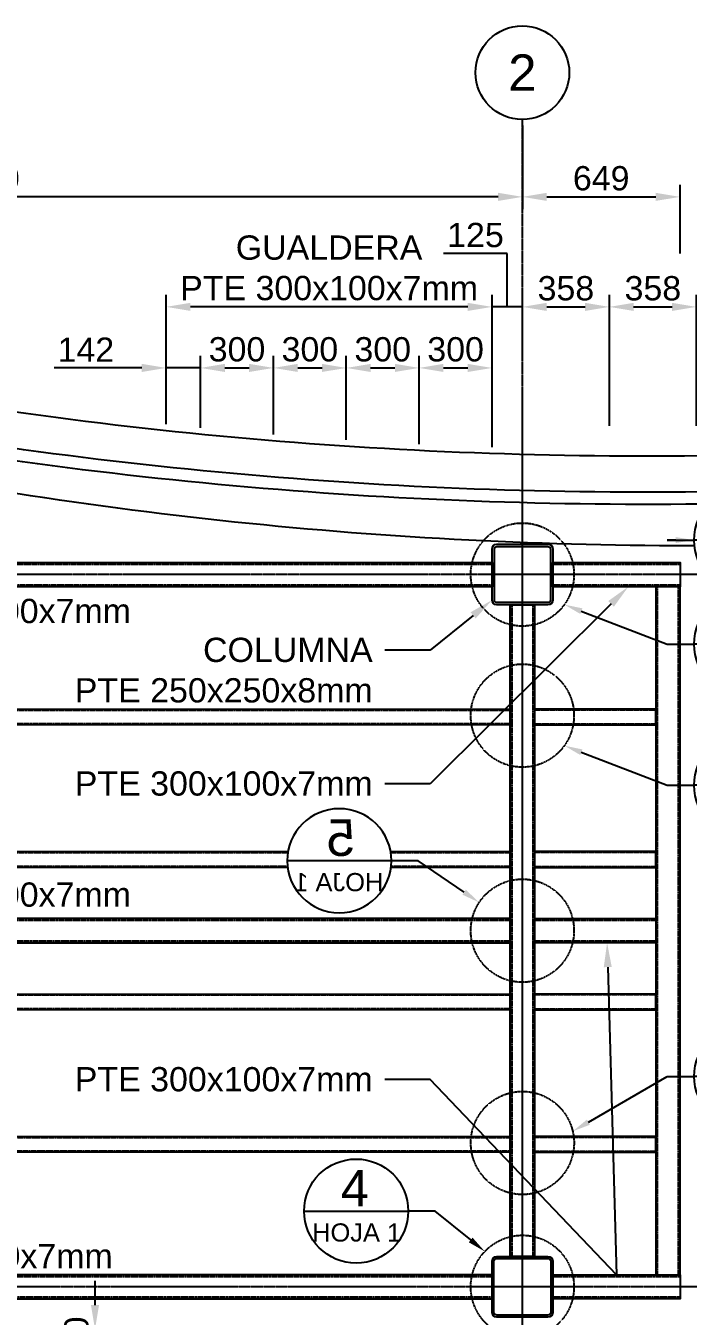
# Model space of a CAD drawing. Header units: millimetres. Extents: x -59786 to 1889966, y -10432 to 69447.
# Drawn here: x 4250 to 6977, y 21639 to 26954 of the extents above; entities that cross this region are included whole.
import ezdxf
from ezdxf import colors
from ezdxf.entities.mleader import LeaderData, LeaderLine
from ezdxf.enums import TextEntityAlignment as Align
from ezdxf.math import Vec2, Vec3

# ---------------------------------------------------------------- set-up
doc = ezdxf.new("R2010")
doc.units = ezdxf.units.MM
doc.header["$LTSCALE"] = 0.2
doc.set_wipeout_variables(frame=1)
doc.linetypes.add('CENTER', pattern=[50.8, 31.75, -6.35, 6.35, -6.35])
doc.linetypes.add('HIDDEN', pattern=[9.525, 6.35, -3.175])
for name, color, linetype in [('EE-5', 7, 'Continuous'), ('EE-TEXTO 1', 4, 'Continuous'), ('EE-TEXTO 2', 2, 'Continuous'), ('SIM-CONCRETO', 8, 'Continuous'), ('SIM-COTAS', 1, 'Continuous'), ('SIM-EJES', 8, 'CENTER'), ('SIM-OCULTOS', 8, 'HIDDEN'), ('SIM-PTE 160x65x4mm', 144, 'Continuous'), ('SIM-PTE 250x250x8mm', 51, 'Continuous'), ('SIM-PTE 300x100x7', 213, 'Continuous')]:
    doc.layers.add(name, color=color, linetype=linetype)
doc.styles.add('ARIAL EE', font='arial.ttf')
doc.styles.get("Standard").update_dxf_attribs({"font": 'arial.ttf'})
doc.dimstyles.new('EE 1_STANDAR', dxfattribs={"dimtxt": 2, "dimasz": 2, "dimexe": 1, "dimexo": 0.5, "dimgap": 0.5, "dimtad": 1, "dimdec": 0, "dimdsep": 46, "dimtxsty": 'ARIAL EE', "dimcen": 1.5, "dimclrd": 256, "dimclre": 256, "dimclrt": 2, "dimadec": 0, "dimazin": 0, "dimtfac": 1, "dimtdec": 0, "dimtix": 1, "dimtmove": 0, "dimatfit": 2, "dimfxl": 1, "dimlwd": -1, "dimlwe": -1, "dimarcsym": 0})

# ---------------------------------------------------------------- blocks, each defined once
blk = doc.blocks.new('*D51')
at = {"layer": 'SIM-COTAS', "transparency": 16777216}
for p, q in [((4535.1, 21684.7), (4535.1, 21784.7)), ((4802.9, 21584.7), (4485.1, 21584.7)), ((4535.1, 21584.7), (4535.1, 21534.7)), ((4802.9, 21534.7), (4485.1, 21534.7)), ((4535.1, 21434.7), (4535.1, 21334.7))]:
    blk.add_line(p, q, dxfattribs=at)
for points in [[(4518.4, 21684.7), (4551.8, 21684.7), (4535.1, 21584.7)], [(4518.4, 21434.7), (4551.8, 21434.7), (4535.1, 21534.7)]]:
    blk.add_solid(points, dxfattribs=at)
at = {"layer": 'SIM-COTAS', "color": 2, "transparency": 16777216, "insert": (4459.1, 21559.7), "char_height": 100, "attachment_point": 5, "rotation": 90, "style": 'ARIAL EE'}
blk.add_mtext('50', dxfattribs=at)
blk = doc.blocks.new('ITEM_1')
at = {"layer": 'EE-5'}
blk.add_circle((0, 0), 3.86, dxfattribs=at)
at = {"layer": 'EE-TEXTO 1', "style": 'ARIAL EE', "flags": 4}
blk.add_attdef('EJE', text='', height=3, dxfattribs=at).set_placement((0, 0), align=Align.MIDDLE_CENTER)
blk = doc.blocks.new('*D129')
at = {"layer": 'SIM-COTAS', "transparency": 16777216}
for p, q in [((4969.8, 25297.6), (4969.8, 25594.5)), ((5269.8, 25270.5), (5269.8, 25594.5)), ((5069.8, 25544.5), (5169.8, 25544.5))]:
    blk.add_line(p, q, dxfattribs=at)
for points in [[(5069.8, 25561.2), (5069.8, 25527.9), (4969.8, 25544.5)], [(5169.8, 25561.2), (5169.8, 25527.9), (5269.8, 25544.5)]]:
    blk.add_solid(points, dxfattribs=at)
at = {"layer": 'SIM-COTAS', "color": 2, "transparency": 16777216, "insert": (5119.8, 25620.6), "char_height": 100, "attachment_point": 5, "style": 'ARIAL EE'}
blk.add_mtext('300', dxfattribs=at)
blk = doc.blocks.new('*D130')
at = {"layer": 'SIM-COTAS', "transparency": 16777216}
for p, q in [((5269.8, 25270.5), (5269.8, 25594.5)), ((5569.8, 25248.2), (5569.8, 25594.5)), ((5369.8, 25544.5), (5469.8, 25544.5))]:
    blk.add_line(p, q, dxfattribs=at)
for points in [[(5369.8, 25561.2), (5369.8, 25527.9), (5269.8, 25544.5)], [(5469.8, 25561.2), (5469.8, 25527.9), (5569.8, 25544.5)]]:
    blk.add_solid(points, dxfattribs=at)
at = {"layer": 'SIM-COTAS', "color": 2, "transparency": 16777216, "insert": (5419.8, 25620.6), "char_height": 100, "attachment_point": 5, "style": 'ARIAL EE'}
blk.add_mtext('300', dxfattribs=at)
blk = doc.blocks.new('*D131')
at = {"layer": 'SIM-COTAS', "transparency": 16777216}
for p, q in [((5569.8, 25248.2), (5569.8, 25594.5)), ((5869.8, 25230.8), (5869.8, 25594.5)), ((5669.8, 25544.5), (5769.8, 25544.5))]:
    blk.add_line(p, q, dxfattribs=at)
for points in [[(5669.8, 25561.2), (5669.8, 25527.9), (5569.8, 25544.5)], [(5769.8, 25561.2), (5769.8, 25527.9), (5869.8, 25544.5)]]:
    blk.add_solid(points, dxfattribs=at)
at = {"layer": 'SIM-COTAS', "color": 2, "transparency": 16777216, "insert": (5719.8, 25620.6), "char_height": 100, "attachment_point": 5, "style": 'ARIAL EE'}
blk.add_mtext('300', dxfattribs=at)
blk = doc.blocks.new('*D132')
at = {"layer": 'SIM-COTAS', "transparency": 16777216}
for p, q in [((6232.8, 26015.3), (5970.5, 26015.3)), ((6232.3, 25796), (6232.8, 26015.3)), ((6169.8, 25569.6), (6169.8, 25846)), ((6294.8, 25589.3), (6294.8, 25846)), ((6069.8, 25796), (5969.8, 25796)), ((6294.8, 25796), (6169.8, 25796)), ((6294.8, 25796), (6169.8, 25796)), ((6394.8, 25796), (6494.8, 25796))]:
    blk.add_line(p, q, dxfattribs=at)
for points in [[(6069.8, 25812.6), (6069.8, 25779.3), (6169.8, 25796)], [(6394.8, 25812.6), (6394.8, 25779.3), (6294.8, 25796)]]:
    blk.add_solid(points, dxfattribs=at)
at = {"layer": 'SIM-COTAS', "color": 2, "transparency": 16777216, "insert": (6101.7, 26091.4), "char_height": 100, "attachment_point": 5, "style": 'ARIAL EE'}
blk.add_mtext('125', dxfattribs=at)
blk = doc.blocks.new('*D133')
at = {"layer": 'SIM-COTAS', "transparency": 16777216}
for p, q in [((4827.9, 25312.2), (4827.9, 25846)), ((6169.8, 25218.2), (6169.8, 25846)), ((6069.8, 25796), (4927.9, 25796))]:
    blk.add_line(p, q, dxfattribs=at)
for points in [[(4927.9, 25812.6), (4927.9, 25779.3), (4827.9, 25796)], [(6069.8, 25812.6), (6069.8, 25779.3), (6169.8, 25796)]]:
    blk.add_solid(points, dxfattribs=at)
at = {"layer": 'SIM-COTAS', "color": 2, "transparency": 16777216, "insert": (5498.9, 25956.2), "char_height": 100, "attachment_point": 5, "style": 'ARIAL EE'}
blk.add_mtext('GUALDERA \\PPTE 300x100x7mm', dxfattribs=at)
blk = doc.blocks.new('*D134')
at = {"layer": 'SIM-COTAS', "transparency": 16777216}
for p, q in [((4827.9, 25312.2), (4827.9, 25594.5)), ((4969.8, 25297.6), (4969.8, 25594.5)), ((4727.9, 25544.5), (4367.4, 25544.5)), ((4969.8, 25544.5), (4827.9, 25544.5)), ((5069.8, 25544.5), (5169.8, 25544.5))]:
    blk.add_line(p, q, dxfattribs=at)
for points in [[(4727.9, 25561.2), (4727.9, 25527.9), (4827.9, 25544.5)], [(5069.8, 25561.2), (5069.8, 25527.9), (4969.8, 25544.5)]]:
    blk.add_solid(points, dxfattribs=at)
at = {"layer": 'SIM-COTAS', "color": 2, "transparency": 16777216, "insert": (4497.6, 25619.7), "char_height": 100, "attachment_point": 5, "style": 'ARIAL EE'}
blk.add_mtext('142', dxfattribs=at)
blk = doc.blocks.new('*D135')
at = {"layer": 'SIM-COTAS', "transparency": 16777216}
for p, q in [((6294.8, 25589.3), (6294.8, 25846)), ((6652.9, 25306), (6652.9, 25846)), ((6394.8, 25796), (6552.9, 25796))]:
    blk.add_line(p, q, dxfattribs=at)
for points in [[(6394.8, 25812.6), (6394.8, 25779.3), (6294.8, 25796)], [(6552.9, 25812.6), (6552.9, 25779.3), (6652.9, 25796)]]:
    blk.add_solid(points, dxfattribs=at)
at = {"layer": 'SIM-COTAS', "color": 2, "transparency": 16777216, "insert": (6473.9, 25872), "char_height": 100, "attachment_point": 5, "style": 'ARIAL EE'}
blk.add_mtext('358', dxfattribs=at)
blk = doc.blocks.new('*D136')
at = {"layer": 'SIM-COTAS', "transparency": 16777216}
for p, q in [((6652.9, 25306), (6652.9, 25846)), ((7011.1, 25306), (7011.1, 25846)), ((6752.9, 25796), (6911.1, 25796))]:
    blk.add_line(p, q, dxfattribs=at)
for points in [[(6752.9, 25812.6), (6752.9, 25779.3), (6652.9, 25796)], [(6911.1, 25812.6), (6911.1, 25779.3), (7011.1, 25796)]]:
    blk.add_solid(points, dxfattribs=at)
at = {"layer": 'SIM-COTAS', "color": 2, "transparency": 16777216, "insert": (6832, 25872), "char_height": 100, "attachment_point": 5, "style": 'ARIAL EE'}
blk.add_mtext('358', dxfattribs=at)
blk = doc.blocks.new('*D182')
at = {"layer": 'SIM-COTAS', "transparency": 16777216}
for p, q in [((1844.8, 26543), (1844.8, 26199.1)), ((6294.8, 26543), (6294.8, 26199.1)), ((6194.8, 26249.1), (1944.8, 26249.1))]:
    blk.add_line(p, q, dxfattribs=at)
for points in [[(1944.8, 26265.8), (1944.8, 26232.5), (1844.8, 26249.1)], [(6194.8, 26265.8), (6194.8, 26232.5), (6294.8, 26249.1)]]:
    blk.add_solid(points, dxfattribs=at)
at = {"layer": 'SIM-COTAS', "color": 2, "transparency": 16777216, "insert": (4069.8, 26325.2), "char_height": 100, "attachment_point": 5, "style": 'ARIAL EE'}
blk.add_mtext('4450', dxfattribs=at)
blk = doc.blocks.new('*D186')
at = {"layer": 'SIM-COTAS', "transparency": 16777216}
for p, q in [((6294.8, 26543), (6294.8, 26199.1)), ((6943.8, 26015.2), (6943.8, 26299.1)), ((6394.8, 26249.1), (6843.8, 26249.1))]:
    blk.add_line(p, q, dxfattribs=at)
for points in [[(6394.8, 26265.8), (6394.8, 26232.5), (6294.8, 26249.1)], [(6843.8, 26265.8), (6843.8, 26232.5), (6943.8, 26249.1)]]:
    blk.add_solid(points, dxfattribs=at)
at = {"layer": 'SIM-COTAS', "color": 2, "transparency": 16777216, "insert": (6619.3, 26325.2), "char_height": 100, "attachment_point": 5, "style": 'ARIAL EE'}
blk.add_mtext('649', dxfattribs=at)
blk = doc.blocks.new('*D188')
at = {"layer": 'SIM-COTAS', "color": 2, "transparency": 16777216, "insert": (4069.8, 23374.6), "char_height": 100, "attachment_point": 5, "style": 'ARIAL EE'}
blk.add_mtext('PTE 300x100x7mm', dxfattribs=at)
blk = doc.blocks.new('*D189')
at = {"layer": 'SIM-COTAS', "color": 2, "transparency": 16777216, "insert": (3994.8, 21885.7), "char_height": 100, "attachment_point": 5, "style": 'ARIAL EE'}
blk.add_mtext('PTE 300x100x7mm', dxfattribs=at)
blk = doc.blocks.new('*D191')
at = {"layer": 'SIM-COTAS', "color": 2, "transparency": 16777216, "insert": (4069.8, 24542.7), "char_height": 100, "attachment_point": 5, "style": 'ARIAL EE'}
blk.add_mtext('PTE 300x100x7mm', dxfattribs=at)
blk = doc.blocks.new('*D225')
at = {"layer": 'SIM-COTAS', "transparency": 16777216}
for p, q in [((5869.8, 25230.8), (5869.8, 25594.5)), ((6169.8, 25218.2), (6169.8, 25594.5)), ((5969.8, 25544.5), (6069.8, 25544.5))]:
    blk.add_line(p, q, dxfattribs=at)
for points in [[(5969.8, 25561.2), (5969.8, 25527.9), (5869.8, 25544.5)], [(6069.8, 25561.2), (6069.8, 25527.9), (6169.8, 25544.5)]]:
    blk.add_solid(points, dxfattribs=at)
at = {"layer": 'SIM-COTAS', "color": 2, "transparency": 16777216, "insert": (6019.8, 25620.6), "char_height": 100, "attachment_point": 5, "style": 'ARIAL EE'}
blk.add_mtext('300', dxfattribs=at)
blk = doc.blocks.new('ITEM DETALLE')
at = {"color": 7, "transparency": 16777216}
blk.add_wipeout([(0, 4.29), (-0.84, 4.2), (-1.64, 3.96), (-2.38, 3.56), (-3.03, 3.03), (-3.56, 2.38), (-3.96, 1.64), (-4.2, 0.84), (-4.29, 0), (-4.2, -0.84), (-3.96, -1.64), (-3.56, -2.38), (-3.03, -3.03), (-2.38, -3.56), (-1.64, -3.96), (-0.84, -4.2), (0, -4.29), (0.84, -4.2), (1.64, -3.96), (2.38, -3.56), (3.03, -3.03), (3.56, -2.38), (3.96, -1.64), (4.2, -0.84), (4.29, 0), (4.2, 0.84), (3.96, 1.64), (3.56, 2.38), (3.03, 3.03), (2.38, 3.56), (1.64, 3.96), (0.84, 4.2)], dxfattribs=at)
at = {"layer": 'EE-5', "color": 7, "transparency": 16777216}
blk.add_line((-4.29, 0), (4.29, 0), dxfattribs=at)
blk.add_circle((0, 0), 4.29, dxfattribs=at)
at = {"layer": 'EE-TEXTO 1', "color": 4, "transparency": 16777216, "style": 'ARIAL EE'}
blk.add_attdef('X', text='', height=3, dxfattribs=at).set_placement((-0.11, 1.9), align=Align.MIDDLE_CENTER)
at = {"layer": 'EE-TEXTO 2', "color": 2, "transparency": 16777216, "style": 'ARIAL EE'}
blk.add_attdef('###', text='', height=1.5, dxfattribs=at).set_placement((0.04, -1.76), align=Align.MIDDLE_CENTER)

msp = doc.modelspace()

# ---------------------------------------------------------------- linework, layer by layer
at = {"layer": 'SIM-CONCRETO', "extrusion": (0.000604454, -1.95211e-09, 1), "elevation": -7.335}
msp.add_lwpolyline([(8022.687, 25071.747, -0.05280947), (4055.424, 25233.987, 0.05008137), (1076.809, 24952.544), (1047.493, 25099.652, -0.05026312), (4066.908, 25383.918, 0.05295036), (8012.997, 25221.433)], format="xyb", close=True, dxfattribs=at)
msp.add_lwpolyline([(8025.917, 25021.851, -0.05276272), (4051.617, 25184.008, 0.04782208), (1215.128, 24928.216, 0.04696942)], format="xyb", dxfattribs=at)
at = {"layer": 'SIM-CONCRETO', "extrusion": (0.006366, -3.29236e-05, 0.99998), "elevation": 24.232}
msp.add_lwpolyline([(7948.872, 24837.8, -0.05392882), (4089.448, 25046.348, 0.06032356), (1268.735, 24785.63, 0.046335)], format="xyb", dxfattribs=at)
at = {"layer": 'SIM-EJES'}
for p, q in [((6294.821, 17260.694), (6294.821, 26567.979)), ((9257.71, 24693.398), (-1185.761, 24693.398)), ((9248.937, 21759.656), (-1185.761, 21759.656))]:
    msp.add_line(p, q, dxfattribs=at)
at = {"layer": 'SIM-OCULTOS'}
for p, q in [((1969.821, 24736.398, 3.454), (6169.821, 24736.398, 4.568)), ((6419.821, 24736.398, 3.454), (6943.821, 24736.398, 5.198)), ((6169.821, 24650.398, 4.568), (1969.821, 24650.398, 3.495)), ((6943.821, 24650.398, 5.198), (6419.821, 24650.398, 3.495)), ((6850.821, 21809.656, 0.63), (6850.821, 24643.398, 0.63)), ((6936.821, 24643.398, 0.63), (6936.821, 21809.656, 0.63)), ((6251.821, 24568.398), (6251.821, 21884.656)), ((6337.821, 24568.401, 4.402), (6337.821, 21884.66, 4.402)), ((1894.821, 24135.149), (6244.821, 24135.149)), ((6843.821, 24135.149), (6344.821, 24135.149)), ((6244.821, 24078.149), (1894.821, 24078.149)), ((6344.821, 24078.149), (6843.821, 24078.149)), ((1894.821, 23548.401), (6244.821, 23548.401)), ((6843.821, 23548.401), (6344.821, 23548.401)), ((6244.821, 23491.401), (1894.821, 23491.401)), ((6344.821, 23491.401), (6843.821, 23491.401)), ((1894.821, 23269.527), (6244.821, 23269.527)), ((6344.821, 23269.527, 3.454), (6843.821, 23269.527, 5.198)), ((6244.821, 23183.527), (1894.821, 23183.527)), ((6843.821, 23183.527, 5.198), (6344.821, 23183.527, 3.495)), ((1894.821, 22961.653), (6244.821, 22961.653)), ((6843.821, 22961.653), (6344.821, 22961.653)), ((6244.821, 22904.653), (1894.821, 22904.653)), ((6344.821, 22904.653), (6843.821, 22904.653)), ((1895.048, 22374.904), (6245.048, 22374.904)), ((6844.048, 22374.904), (6345.048, 22374.904)), ((6245.048, 22317.904), (1895.048, 22317.904)), ((6345.048, 22317.904), (6844.048, 22317.904)), ((1969.821, 21802.656), (6169.821, 21802.656)), ((6419.821, 21802.656, 3.454), (6943.821, 21802.656, 5.198)), ((6169.821, 21716.656), (1969.821, 21716.656)), ((6943.821, 21716.656, 5.198), (6419.821, 21716.656, 3.495))]:
    msp.add_line(p, q, dxfattribs=at)
for centre in [(6294.821, 24693.398), (6294.821, 24112.343), (6294.821, 23226.527), (6295.048, 22352.098), (6294.821, 21759.656)]:
    msp.add_circle(centre, 212.416, dxfattribs=at)
at = {"layer": 'SIM-PTE 160x65x4mm'}
for points in [[(6244.821, 24074.149), (1894.821, 24074.149), (1894.821, 24139.149), (6244.821, 24139.149)], [(6344.821, 24074.149), (6843.821, 24074.149), (6843.821, 24139.149), (6344.821, 24139.149)], [(6244.821, 23487.401), (1894.821, 23487.401), (1894.821, 23552.401), (6244.821, 23552.401)], [(6344.821, 23487.401), (6843.821, 23487.401), (6843.821, 23552.401), (6344.821, 23552.401)], [(6244.821, 22900.653), (1894.821, 22900.653), (1894.821, 22965.653), (6244.821, 22965.653)], [(6344.821, 22900.653), (6843.821, 22900.653), (6843.821, 22965.653), (6344.821, 22965.653)], [(6245.048, 22313.904), (1895.048, 22313.904), (1895.048, 22378.904), (6245.048, 22378.904)], [(6345.048, 22313.904), (6844.048, 22313.904), (6844.048, 22378.904), (6345.048, 22378.904)]]:
    msp.add_lwpolyline(points, close=True, dxfattribs=at)
at = {"layer": 'SIM-PTE 250x250x8mm'}
for points in [[(6400.071, 24568.398), (6189.571, 24568.398, -0.41421356), (6169.821, 24588.148), (6169.821, 24798.648, -0.41421356), (6189.571, 24818.398), (6400.071, 24818.398, -0.41421356), (6419.821, 24798.648), (6419.821, 24588.148, -0.41421356)], [(6400.071, 24568.398), (6189.571, 24568.398, -0.41421356), (6169.821, 24588.148), (6169.821, 24798.648, -0.41421356), (6189.571, 24818.398), (6400.071, 24818.398, -0.41421356), (6419.821, 24798.648), (6419.821, 24588.148, -0.41421356)], [(6400.071, 24577.898), (6189.571, 24577.898, -0.41421356), (6179.321, 24588.148), (6179.321, 24798.648, -0.41421356), (6189.571, 24808.898), (6400.071, 24808.898, -0.41421356), (6410.321, 24798.648), (6410.321, 24588.148, -0.41421356)], [(6400.071, 24577.898), (6189.571, 24577.898, -0.41421356), (6179.321, 24588.148), (6179.321, 24798.648, -0.41421356), (6189.571, 24808.898), (6400.071, 24808.898, -0.41421356), (6410.321, 24798.648), (6410.321, 24588.148, -0.41421356)], [(6400.071, 21634.656), (6189.571, 21634.656, -0.41421356), (6169.821, 21654.406), (6169.821, 21864.906, -0.41421356), (6189.571, 21884.656), (6400.071, 21884.656, -0.41421356), (6419.821, 21864.906), (6419.821, 21654.406, -0.41421356)], [(6400.071, 21642.656), (6189.571, 21642.656, -0.41421356), (6177.821, 21654.406), (6177.821, 21864.906, -0.41421356), (6189.571, 21876.656), (6400.071, 21876.656, -0.41421356), (6411.821, 21864.906), (6411.821, 21654.406, -0.41421356)]]:
    msp.add_lwpolyline(points, format="xyb", close=True, dxfattribs=at)
at = {"layer": 'SIM-PTE 300x100x7'}
for points in [[(1969.821, 24743.398), (6169.821, 24743.398), (6169.821, 24643.398), (1969.821, 24643.398)], [(6419.821, 24743.398), (6943.821, 24743.398), (6943.821, 24643.398), (6419.821, 24643.398)], [(6344.821, 24568.398), (6344.821, 21884.656), (6244.821, 21884.656), (6244.821, 24568.398)], [(1894.821, 23176.527), (6244.821, 23176.527), (6244.821, 23276.527), (1894.821, 23276.527)], [(6344.821, 23276.527), (6843.821, 23276.527), (6843.821, 23176.527), (6344.821, 23176.527)], [(1969.821, 21709.656), (6169.821, 21709.656), (6169.821, 21809.656), (1969.821, 21809.656)], [(6419.821, 21809.656), (6943.821, 21809.656), (6943.821, 21709.656), (6419.821, 21709.656)]]:
    msp.add_lwpolyline(points, close=True, dxfattribs=at)
at = {"layer": 'SIM-PTE 300x100x7', "elevation": -0.63}
msp.add_lwpolyline([(6843.821, 24643.398), (6843.821, 21809.656), (6943.821, 21809.656), (6943.821, 24643.398)], close=True, dxfattribs=at)

# ---------------------------------------------------------------- block references
at = {"layer": 'SIM-COTAS'}
ref = msp.add_blockref('ITEM_1', (6294.821, 26760.836), dxfattribs=dict(at, xscale=50.00000000000001, yscale=50.00000000000001, zscale=50.00000000000001, rotation=179.9999999999999))
ref.add_attrib('EJE', '2', dxfattribs={"layer": 'EE-TEXTO 1', "height": 150, "style": 'ARIAL EE', "flags": 4}).set_placement((6294.754, 26760.88), align=Align.MIDDLE_CENTER)

# ---------------------------------------------------------------- dimensions: what is measured, and where the dimension line sits
for base, p1, p2, picture, middle in [((1844.821, 26249.137), (6294.821, 26567.979), (1844.821, 26567.979), '*D182', (4069.821, 26325.195)), ((6943.821, 26249.137), (6294.821, 26567.979), (6943.821, 25990.192, -2.863), '*D186', (6619.321, 26325.195)), ((6652.938, 25795.956), (6294.821, 25564.325), (6652.938, 25280.964), '*D135', (6473.879, 25872.048)), ((7011.055, 25795.956), (6652.938, 25280.964), (7011.055, 25280.964), '*D136', (6831.997, 25872.048)), ((5269.821, 25544.542), (4969.821, 25272.638), (5269.821, 25245.491), '*D129', (5119.821, 25620.633)), ((5569.821, 25544.542), (5269.821, 25245.491), (5569.821, 25223.207), '*D130', (5419.821, 25620.633)), ((5869.821, 25544.542), (5569.821, 25223.207), (5869.821, 25205.768), '*D131', (5719.821, 25620.633)), ((6169.821, 25544.542), (5869.821, 25205.768), (6169.821, 25193.16), '*D225', (6019.821, 25620.633))]:
    dim = msp.add_linear_dim(base=base, p1=p1, p2=p2, dimstyle='EE 1_STANDAR', dxfattribs=at)
    dim.commit()
    dim.dimension.update_dxf_attribs({"geometry": picture, "text_midpoint": middle})
dim = msp.add_linear_dim(base=(4827.901, 25795.956), p1=(6169.821, 25193.16), p2=(4827.901, 25287.181), text='GUALDERA \\PPTE 300x100x7mm', dimstyle='EE 1_STANDAR', dxfattribs=at)
dim.commit()
dim.dimension.update_dxf_attribs({"geometry": '*D133', "text_midpoint": (5498.861, 25956.234)})
dim = msp.add_linear_dim(base=(6169.821, 25795.956), p1=(6294.821, 25564.325), p2=(6169.821, 25544.575), dimstyle='EE 1_STANDAR', override={"dimtmove": 1}, dxfattribs=at)
dim.commit()
dim.dimension.update_dxf_attribs({"geometry": '*D132', "text_midpoint": (6207.789, 26015.332), "dimtype": 160})
dim = msp.add_linear_dim(base=(4827.901, 25544.542), p1=(4969.821, 25272.638), p2=(4827.901, 25287.181), dimstyle='EE 1_STANDAR', dxfattribs=at)
dim.commit()
dim.dimension.update_dxf_attribs({"geometry": '*D134', "text_midpoint": (4497.648, 25544.542), "dimtype": 160})
for base, p1, p2, picture, middle in [((6169.821, 24466.57), (1969.821, 24736.398, 3.454), (6169.821, 24736.398, 4.568), '*D191', (4069.821, 24542.661)), ((1894.821, 23298.46), (6244.821, 23176.527), (1894.821, 23176.527), '*D188', (4069.821, 23374.552)), ((1819.821, 21809.656), (6169.821, 21716.656), (1819.821, 21716.656), '*D189', (3994.821, 21885.748))]:
    dim = msp.add_linear_dim(base=base, p1=p1, p2=p2, text='PTE 300x100x7mm', dimstyle='EE 1_STANDAR', override={"dimse1": 1, "dimse2": 1, "dimsd1": 1, "dimsd2": 1}, dxfattribs=at)
    dim.commit()
    dim.dimension.update_dxf_attribs({"geometry": picture, "text_midpoint": middle})
dim = msp.add_linear_dim(base=(4535.114, 21534.656), p1=(4827.901, 21584.656), p2=(4827.901, 21534.656), angle=90, dimstyle='EE 1_STANDAR', dxfattribs=at)
dim.commit()
dim.dimension.update_dxf_attribs({"geometry": '*D51', "text_midpoint": (4459.057, 21559.656)})

# ---------------------------------------------------------------- leaders
ml = msp.add_multileader_block('Standard', dxfattribs=at)
ml.set_content('ITEM DETALLE', color=256, scale=-50)
ml.set_attribute('X', '10', width=0)
ml.set_attribute('###', 'HOJA 1', width=0)
ml.set_leader_properties(color=256)
ml.build(insert=Vec2(0, 0))
ml.multileader.update_dxf_attribs({"arrow_head_size": 75, "scale": 50})
ctx = ml.context
ctx.base_point, ctx.scale, ctx.char_height, ctx.arrow_head_size, ctx.landing_gap_size, ctx.plane_origin = Vec3(7001.034, 24835.492, 7.968), 50, 200, 75, 100, Vec3(6678.509, 23385.833, 7.968)
ctx.text_align_type = 2
notes = []
notes.append((ctx, [(1, (1, 1, 0), (6890.682, 24835.492, 7.968), (1, 0), 110.352, [(0, [(7001.034, 24835.492, 7.968)], 0, [])])]))
ctx.block.insert, ctx.block.scale = Vec3(7215.32, 24835.492, 7.968), Vec3(-50, 50, 50)
at = {"layer": 'SIM-COTAS', "linetype": 'Continuous'}
ml = msp.add_multileader_mtext('Standard', dxfattribs=at)
ml.set_content('{\\C2;PTE 300x100x7mm}', color=256)
ml.set_leader_properties()
ml.build(insert=Vec2(0, 0))
ml.multileader.update_dxf_attribs({"dogleg_length": 0.0025, "arrow_head_size": 100, "scale": 50})
ctx = ml.context
ctx.base_point, ctx.scale, ctx.char_height, ctx.arrow_head_size, ctx.landing_gap_size, ctx.plane_origin = Vec3(4421.378, 23832.043), 50, 100, 100, 50, Vec3(2369.182, 42134.66)
ctx.text_align_type = 2
notes.append((ctx, [(1, (1, 1, 0), (5914.582, 23832.043), (-1, 0), 186.178, [(0, [(6731.065, 24643.398)], 0, [])])]))
ctx.mtext.insert, ctx.mtext.width, ctx.mtext.defined_height, ctx.mtext.alignment, ctx.mtext.flow_direction = Vec3(5678.404, 23882.93), 1248.05645, 411.095, 3, 5
ml = msp.add_multileader_mtext('Standard', dxfattribs=at)
ml.set_content('{\\C2;PTE 300x100x7mm}', color=256)
ml.set_leader_properties()
ml.build(insert=Vec2(0, 0))
ml.multileader.update_dxf_attribs({"dogleg_length": 0.0025, "arrow_head_size": 100, "scale": 50})
ctx = ml.context
ctx.base_point, ctx.scale, ctx.char_height, ctx.arrow_head_size, ctx.landing_gap_size, ctx.plane_origin = Vec3(16468.299, 23832.043), 50, 100, 100, 50, Vec3(14416.103, 42134.66)
ctx.text_align_type = 2
notes.append((ctx, [(1, (1, 1, 0), (17961.503, 23832.043), (-1, 0), 186.178, [(0, [(18777.986, 24643.398)], 0, [])])]))
ctx.mtext.insert, ctx.mtext.width, ctx.mtext.defined_height, ctx.mtext.alignment, ctx.mtext.flow_direction = Vec3(17725.325, 23882.93), 1248.05645, 411.095, 3, 5
ml = msp.add_multileader_mtext('Standard', dxfattribs=at)
ml.set_content('{\\C2;PTE 300x100x7mm}', color=256)
ml.set_leader_properties()
ml.build(insert=Vec2(0, 0))
ml.multileader.update_dxf_attribs({"dogleg_length": 0.0025, "arrow_head_size": 100, "scale": 50})
ctx = ml.context
ctx.base_point, ctx.scale, ctx.char_height, ctx.arrow_head_size, ctx.landing_gap_size, ctx.plane_origin = Vec3(28501.552, 23832.043), 50, 100, 100, 50, Vec3(26449.355, 42134.66)
ctx.text_align_type = 2
notes.append((ctx, [(1, (1, 1, 0), (29994.756, 23832.043), (-1, 0), 186.178, [(0, [(30811.238, 24643.398)], 0, [])])]))
ctx.mtext.insert, ctx.mtext.width, ctx.mtext.defined_height, ctx.mtext.alignment, ctx.mtext.flow_direction = Vec3(29758.578, 23882.93), 1248.05645, 411.095, 3, 5
at = {"layer": 'SIM-COTAS'}
ml = msp.add_multileader_block('Standard', dxfattribs=at)
ml.set_content('ITEM DETALLE', color=256, scale=-50)
ml.set_attribute('X', '4', width=0)
ml.set_attribute('###', 'HOJA 1', width=0)
ml.set_leader_properties(color=256)
ml.build(insert=Vec2(0, 0))
ml.multileader.update_dxf_attribs({"arrow_head_size": 75, "scale": 50})
ctx = ml.context
ctx.base_point, ctx.scale, ctx.char_height, ctx.arrow_head_size, ctx.landing_gap_size, ctx.plane_origin = Vec3(7001.034, 24406.921, 7.968), 50, 200, 75, 100, Vec3(6427.407, 22957.261, 7.968)
ctx.text_align_type = 2
notes.append((ctx, [(1, (1, 1, 0), (6890.682, 24406.921, 7.968), (1, 0), 110.352, [(0, [(6467.499, 24569.693, 7.968)], 0, [])])]))
ctx.block.insert, ctx.block.scale = Vec3(7215.32, 24406.921, 7.968), Vec3(-50, 50, 50)
at = {"layer": 'SIM-COTAS', "linetype": 'Continuous'}
ml = msp.add_multileader_mtext('Standard', dxfattribs=at)
ml.set_content('{\\C2;COLUMNA\\P\\A1;PTE 250x250x8mm}', color=256)
ml.set_leader_properties()
ml.build(insert=Vec2(0, 0))
ml.multileader.update_dxf_attribs({"dogleg_length": 0.0025, "arrow_head_size": 100, "scale": 50})
ctx = ml.context
ctx.base_point, ctx.scale, ctx.char_height, ctx.arrow_head_size, ctx.landing_gap_size, ctx.plane_origin = Vec3(4421.378, 24382.441), 50, 100, 100, 50, Vec3(2369.182, 42717.262)
ctx.text_align_type = 2
notes.append((ctx, [(1, (1, 1, 0), (5914.582, 24382.441), (-1, 0), 186.178, [(0, [(6169.821, 24588.148)], 0, [])])]))
ctx.mtext.insert, ctx.mtext.width, ctx.mtext.defined_height, ctx.mtext.alignment, ctx.mtext.flow_direction = Vec3(5678.404, 24433.293), 1221.04736, 411.095, 3, 5
ml = msp.add_multileader_mtext('Standard', dxfattribs=at)
ml.set_content('{\\C2;COLUMNA\\P\\A1;PTE 250x250x8mm}', color=256)
ml.set_leader_properties()
ml.build(insert=Vec2(0, 0))
ml.multileader.update_dxf_attribs({"dogleg_length": 0.0025, "arrow_head_size": 100, "scale": 50})
ctx = ml.context
ctx.base_point, ctx.scale, ctx.char_height, ctx.arrow_head_size, ctx.landing_gap_size, ctx.plane_origin = Vec3(16468.299, 24397.639), 50, 100, 100, 50, Vec3(14416.103, 42717.262)
ctx.text_align_type = 2
notes.append((ctx, [(1, (1, 1, 0), (17961.503, 24397.639), (-1, 0), 186.178, [(0, [(18216.742, 24588.148)], 0, [])])]))
ctx.mtext.insert, ctx.mtext.width, ctx.mtext.defined_height, ctx.mtext.alignment, ctx.mtext.flow_direction = Vec3(17725.325, 24448.491), 1260.96769, 411.095, 3, 5
ml = msp.add_multileader_mtext('Standard', dxfattribs=at)
ml.set_content('{\\C2;COLUMNA\\P\\A1;PTE 250x250x8mm}', color=256)
ml.set_leader_properties()
ml.build(insert=Vec2(0, 0))
ml.multileader.update_dxf_attribs({"dogleg_length": 0.0025, "arrow_head_size": 100, "scale": 50})
ctx = ml.context
ctx.base_point, ctx.scale, ctx.char_height, ctx.arrow_head_size, ctx.landing_gap_size, ctx.plane_origin = Vec3(28501.552, 24416.418), 50, 100, 100, 50, Vec3(26449.355, 42717.262)
ctx.text_align_type = 2
notes.append((ctx, [(1, (1, 1, 0), (29994.756, 24416.418), (-1, 0), 186.178, [(0, [(30249.995, 24588.148)], 0, [])])]))
ctx.mtext.insert, ctx.mtext.width, ctx.mtext.defined_height, ctx.mtext.alignment, ctx.mtext.flow_direction = Vec3(29758.578, 24467.271), 1228.76679, 411.095, 3, 5
at = {"layer": 'SIM-COTAS'}
ml = msp.add_multileader_block('Standard', dxfattribs=at)
ml.set_content('ITEM DETALLE', color=256, scale=-50)
ml.set_attribute('X', '9', width=0)
ml.set_attribute('###', 'HOJA 1', width=0)
ml.set_leader_properties(color=256)
ml.build(insert=Vec2(0, 0))
ml.multileader.update_dxf_attribs({"arrow_head_size": 75, "scale": 50})
ctx = ml.context
ctx.base_point, ctx.scale, ctx.char_height, ctx.arrow_head_size, ctx.landing_gap_size, ctx.plane_origin = Vec3(7001.034, 23825.867, 7.968), 50, 200, 75, 100, Vec3(6427.407, 22376.207, 7.968)
ctx.text_align_type = 2
notes.append((ctx, [(1, (1, 1, 0), (6890.682, 23825.867, 7.968), (1, 0), 110.352, [(0, [(6467.499, 23988.639, 7.968)], 0, [])])]))
ctx.block.insert, ctx.block.scale = Vec3(7215.32, 23825.867, 7.968), Vec3(-50, 50, 50)
ml = msp.add_multileader_block('Standard', dxfattribs=at)
ml.set_content('ITEM DETALLE', color=256, scale=-50)
ml.set_attribute('X', '5', width=0)
ml.set_attribute('###', 'HOJA 1', width=0)
ml.set_leader_properties(color=256)
ml.build(insert=Vec2(0, 0))
ml.multileader.update_dxf_attribs({"arrow_head_size": 75, "scale": 50})
ctx = ml.context
ctx.base_point, ctx.scale, ctx.char_height, ctx.arrow_head_size, ctx.landing_gap_size, ctx.plane_origin = Vec3(5326.707, 23514.557, 7.968), 50, 200, 75, 100, Vec3(6427.407, 21490.391, 7.968)
ctx.text_align_type = 2
notes.append((ctx, [(0, (1, 1, 0), (5865.63, 23514.557, 7.968), (-1, 0), 110.352, [(0, [(6116.945, 23342.634, 7.968)], 0, [])])]))
ctx.block.insert, ctx.block.scale = Vec3(5540.993, 23514.557, 7.968), Vec3(-50, 50, 50)
at = {"layer": 'SIM-COTAS', "linetype": 'Continuous'}
ml = msp.add_multileader_mtext('Standard', dxfattribs=at)
ml.set_content('{\\C2;PTE 300x100x7mm}', color=256)
ml.set_leader_properties()
ml.build(insert=Vec2(0, 0))
ml.multileader.update_dxf_attribs({"dogleg_length": 0.0025, "arrow_head_size": 100, "scale": 50})
ctx = ml.context
ctx.base_point, ctx.scale, ctx.char_height, ctx.arrow_head_size, ctx.landing_gap_size, ctx.plane_origin = Vec3(4421.378, 22613.825), 50, 100, 100, 50, Vec3(2369.182, 40916.442)
ctx.text_align_type = 2
notes.append((ctx, [(1, (1, 1, 0), (5914.582, 22613.825), (-1, 0), 186.178, [(1, [(6643.565, 23176.527), (6681.821, 21809.656)], 0, [])])]))
ctx.mtext.insert, ctx.mtext.width, ctx.mtext.defined_height, ctx.mtext.alignment, ctx.mtext.flow_direction = Vec3(5678.404, 22664.712), 1248.05645, 411.095, 3, 5
ml = msp.add_multileader_mtext('Standard', dxfattribs=at)
ml.set_content('{\\C2;PTE 300x100x7mm}', color=256)
ml.set_leader_properties()
ml.build(insert=Vec2(0, 0))
ml.multileader.update_dxf_attribs({"dogleg_length": 0.0025, "arrow_head_size": 100, "scale": 50})
ctx = ml.context
ctx.base_point, ctx.scale, ctx.char_height, ctx.arrow_head_size, ctx.landing_gap_size, ctx.plane_origin = Vec3(16468.299, 22613.825), 50, 100, 100, 50, Vec3(14416.103, 40916.442)
ctx.text_align_type = 2
notes.append((ctx, [(1, (1, 1, 0), (17961.503, 22613.825), (-1, 0), 186.178, [(1, [(18690.486, 23176.527), (18777.986, 21809.656)], 0, [])])]))
ctx.mtext.insert, ctx.mtext.width, ctx.mtext.defined_height, ctx.mtext.alignment, ctx.mtext.flow_direction = Vec3(17725.325, 22664.712), 1248.05645, 411.095, 3, 5
ml = msp.add_multileader_mtext('Standard', dxfattribs=at)
ml.set_content('{\\C2;PTE 300x100x7mm}', color=256)
ml.set_leader_properties()
ml.build(insert=Vec2(0, 0))
ml.multileader.update_dxf_attribs({"dogleg_length": 0.0025, "arrow_head_size": 100, "scale": 50})
ctx = ml.context
ctx.base_point, ctx.scale, ctx.char_height, ctx.arrow_head_size, ctx.landing_gap_size, ctx.plane_origin = Vec3(28501.552, 22613.825), 50, 100, 100, 50, Vec3(26449.355, 40916.442)
ctx.text_align_type = 2
notes.append((ctx, [(1, (1, 1, 0), (29994.756, 22613.825), (-1, 0), 186.178, [(1, [(30723.738, 23176.527), (30811.238, 21809.656)], 0, [])])]))
ctx.mtext.insert, ctx.mtext.width, ctx.mtext.defined_height, ctx.mtext.alignment, ctx.mtext.flow_direction = Vec3(29758.578, 22664.712), 1248.05645, 411.095, 3, 5
ml = msp.add_multileader_mtext('Standard', dxfattribs=at)
ml.set_content('{\\C2;PTE 300x100x7mm}', color=256)
ml.set_leader_properties()
ml.build(insert=Vec2(0, 0))
ml.multileader.update_dxf_attribs({"dogleg_length": 0.0025, "arrow_head_size": 100, "scale": 50})
ctx = ml.context
ctx.base_point, ctx.scale, ctx.char_height, ctx.arrow_head_size, ctx.landing_gap_size, ctx.plane_origin = Vec3(2411.238, 22613.825), 50, 100, 100, 50, Vec3(5770.46, 40916.442)
notes.append((ctx, [(1, (1, 1, 0), (2225.06, 22613.825), (1, 0), 186.178, [(1, [(1694.884, 23176.528), (1660.821, 21809.656)], 0, [])])]))
ctx.mtext.insert, ctx.mtext.rotation, ctx.mtext.width, ctx.mtext.defined_height, ctx.mtext.flow_direction = Vec3(2461.238, 22664.712), 6.28318531, 1248.05645, 411.095, 5
at = {"layer": 'SIM-COTAS'}
ml = msp.add_multileader_block('Standard', dxfattribs=at)
ml.set_content('ITEM DETALLE', color=256, scale=-50)
ml.set_attribute('X', '9', width=0)
ml.set_attribute('###', 'HOJA 1', width=0)
ml.set_leader_properties(color=256)
ml.build(insert=Vec2(0, 0))
ml.multileader.update_dxf_attribs({"arrow_head_size": 75, "scale": 50})
ctx = ml.context
ctx.base_point, ctx.scale, ctx.char_height, ctx.arrow_head_size, ctx.landing_gap_size, ctx.plane_origin = Vec3(7001.261, 22626.6, 7.968), 50, 200, 75, 100, Vec3(6427.634, 20615.962, 7.968)
ctx.text_align_type = 2
notes.append((ctx, [(1, (1, 1, 0), (6890.909, 22626.6, 7.968), (1, 0), 110.352, [(0, [(6501.957, 22400.154, 7.968)], 0, [])])]))
ctx.block.insert, ctx.block.scale = Vec3(7215.547, 22626.6, 7.968), Vec3(-50, 50, 50)
at = {"layer": 'SIM-COTAS', "linetype": 'Continuous'}
ml = msp.add_multileader_mtext('Standard', dxfattribs=at)
ml.set_content('{\\C2;COLUMNA\\P\\A1;PTE 250x250x8mm}', color=256)
ml.set_leader_properties()
ml.build(insert=Vec2(0, 0))
ml.multileader.update_dxf_attribs({"dogleg_length": 0.0025, "arrow_head_size": 100, "scale": 50})
ctx = ml.context
ctx.base_point, ctx.scale, ctx.char_height, ctx.arrow_head_size, ctx.landing_gap_size, ctx.plane_origin = Vec3(2390.963, 22219.76), 50, 100, 100, 50, Vec3(-2072.15, 39327.764)
notes.append((ctx, [(0, (1, 1, 0), (2204.785, 22219.76), (1, 0), 186.178, [(0, [(1955.856, 21870.691)], 0, [])])]))
ctx.mtext.insert, ctx.mtext.width, ctx.mtext.defined_height, ctx.mtext.flow_direction = Vec3(2440.963, 22270.613), 1494.82669, 411.095, 5
at = {"layer": 'SIM-COTAS'}
ml = msp.add_multileader_block('Standard', dxfattribs=at)
ml.set_content('ITEM DETALLE', color=256, scale=50)
ml.set_attribute('X', '4', width=0)
ml.set_attribute('###', 'HOJA 1', width=0)
ml.set_leader_properties(color=256)
ml.build(insert=Vec2(0, 0))
ml.multileader.update_dxf_attribs({"arrow_head_size": 75, "scale": 50})
ctx = ml.context
ctx.base_point, ctx.scale, ctx.char_height, ctx.arrow_head_size, ctx.landing_gap_size, ctx.plane_origin = Vec3(5396.121, 22071.492), 50, 200, 75, 100, Vec3(6209.945, 20748.653)
notes.append((ctx, [(1, (1, 1, 0), (5935.044, 22071.492), (-1, 0), 110.352, [(0, [(6140.17, 21905.272)], 0, [])])]))
ctx.block.insert = Vec3(5610.407, 22071.492)
for ctx, leaders in notes:
    for number, flags, end, landing, length, lines in leaders:
        leader = LeaderData()
        leader.index, (leader.has_last_leader_line, leader.has_dogleg_vector, leader.attachment_direction) = number, flags
        leader.last_leader_point, leader.dogleg_vector, leader.dogleg_length = Vec3(end), Vec3(landing), length
        for number, points, colour, breaks in lines:
            line = LeaderLine()
            line.index, line.vertices, line.color, line.breaks = number, Vec3.list(points), colors.encode_raw_color(colour), breaks
            leader.lines.append(line)
        ctx.leaders.append(leader)

doc.saveas('drawing.dxf')
